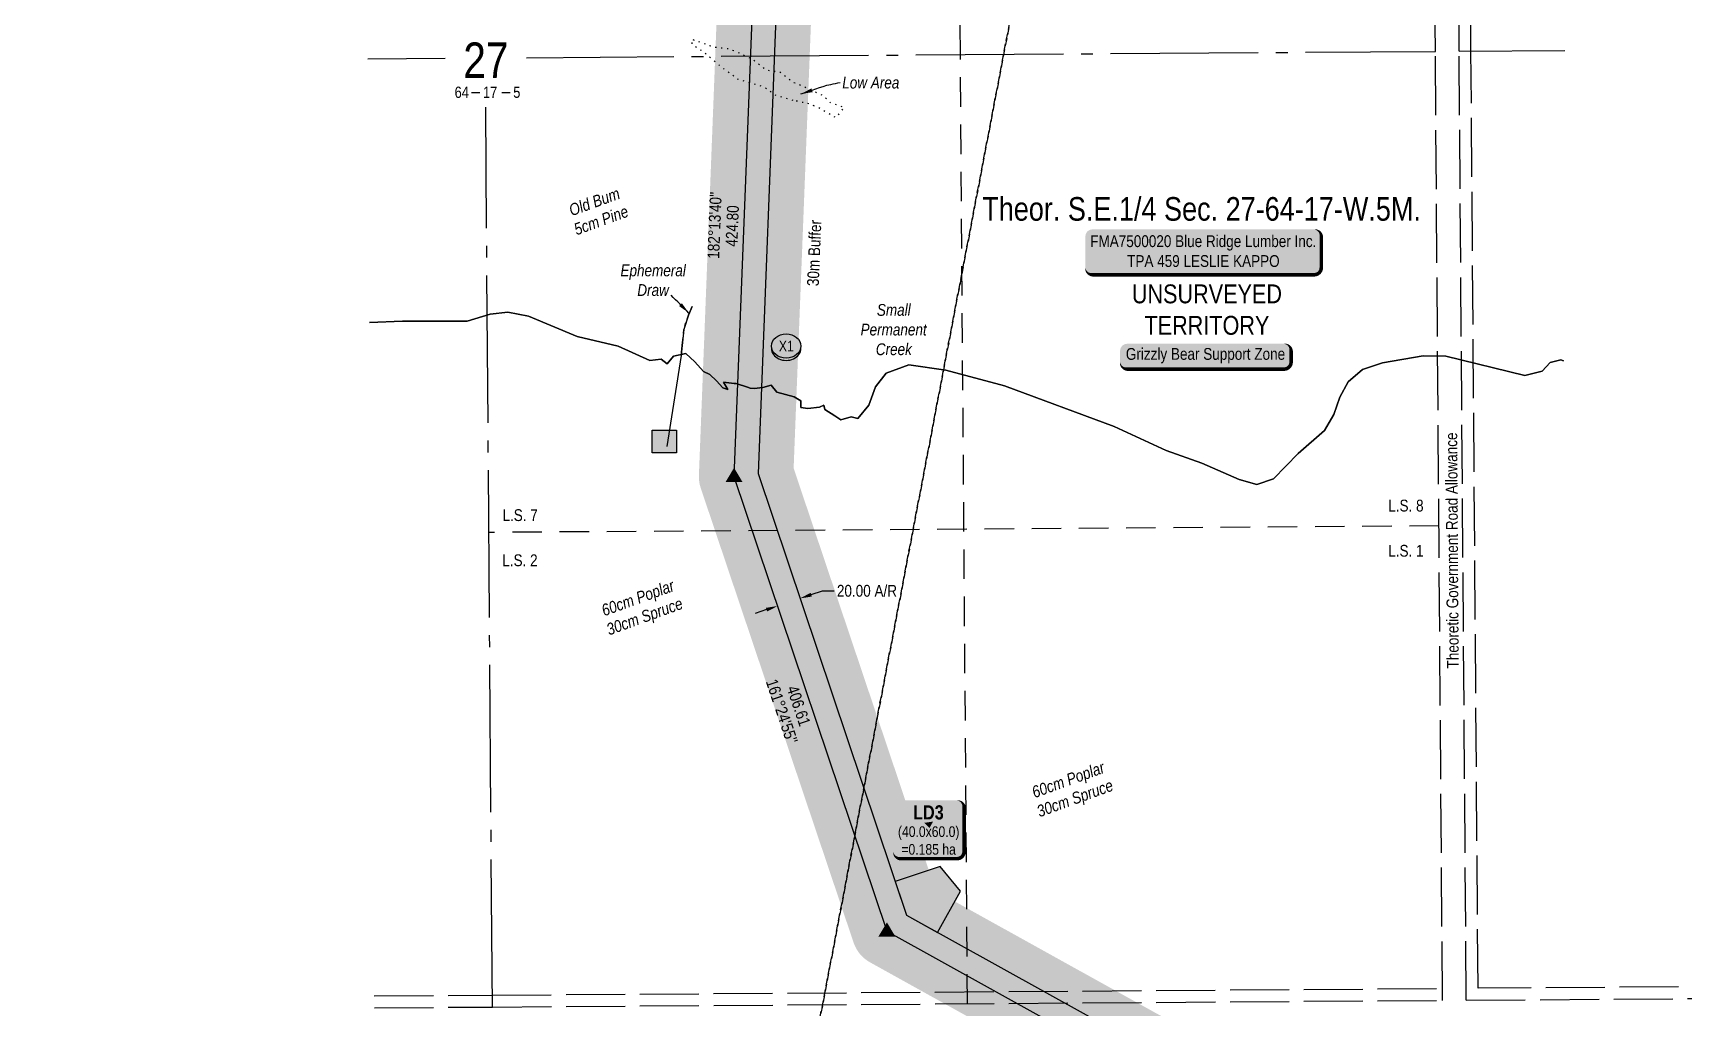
# Model space of a CAD drawing. Extents: x 532499 to 536929, y 6041259 to 6047760.
# Drawn here: x 532992 to 534391, y 6045938 to 6046764 of the extents above; entities that cross this region are included whole.
import ezdxf
from ezdxf.enums import TextEntityAlignment as Align

# ---------------------------------------------------------------- set-up
doc = ezdxf.new("R2010")
doc.units = 0
doc.header["$LTSCALE"] = 5
doc.header["$PDSIZE"] = 0.5
for name, pattern in [('foc-LSD', [8, 5, -3]), ('foc-QUARTERLINE', [33, 25, -3, 2, -3]), ('foc-TIELINE', [1.875, 1.25, -0.625]), ('foc-TOPO', [1, 0.2, -0.8]), ('foc-TOPO-ephemeral', [6.25, 3.125, -0.625, 0.625, -0.625, 0.625, -0.625]), ('foc-UNSURVEYED', [12.5, 10, -2.5])]:
    doc.linetypes.add(name, pattern=pattern)
doc.layers.get('Defpoints').update_dxf_attribs({"color": 9})
for name, color, linetype in [('10', 1, 'Continuous'), ('9', 3, 'Continuous'), ('AS-UNDERLAY-H', 141, 'Continuous'), ('AS-WILDLIFE-BLOCK', 131, 'Continuous'), ('C-SYMBOL', 7, 'Continuous'), ('C-WS-S', 13, 'Continuous'), ('L-BD', 7, 'Continuous'), ('L-MON', 1, 'Continuous'), ('L-QSEC', 8, 'foc-QUARTERLINE'), ('L-ROAD-T', 7, 'Continuous'), ('L-SECLBL', 7, 'Continuous'), ('L-SECTION-LSD', 7, 'foc-LSD'), ('L-TIE', 7, 'foc-TIELINE'), ('L-UNS-T', 3, 'Continuous'), ('L-USEC', 7, 'foc-UNSURVEYED'), ('P-BUFFER-H 30m', 51, 'Continuous'), ('P-BUFFER-T', 40, 'Continuous'), ('P-CROSSINGS', 250, 'Continuous'), ('P-PROPOSED', 10, 'Continuous'), ('P-PROPOSED-H', 21, 'Continuous'), ('P-TEMP-BLOCKS', 250, 'Continuous'), ('P-TEMP-H', 41, 'Continuous'), ('P-TEMP_LOG DECK', 46, 'Continuous'), ('P-TXT', 4, 'Continuous'), ('T-BUSH-T', 110, 'Continuous'), ('T-DRAW', 143, 'foc-TOPO-ephemeral'), ('T-LOW-AREA', 48, 'foc-TOPO'), ('T-LOW-AREA-T', 48, 'Continuous'), ('T-WATER', 160, 'Continuous'), ('T-WATER-T', 170, 'Continuous')]:
    doc.layers.add(name, color=color, linetype=linetype)
doc.layers.add('T-TEXT', color=48, linetype='Continuous', lineweight=18)
doc.styles.add('100L', font='ARIALN.TTF', dxfattribs={"height": 11})
doc.styles.add('175L', font='ARIALN.TTF', dxfattribs={"height": 20})
doc.styles.add('80', font='ARIALN.TTF', dxfattribs={"height": 10})
doc.styles.add('80CG', font='ARIALN.TTF', dxfattribs={"height": 10})
doc.styles.add('80L', font='ARIALN.TTF', dxfattribs={"height": 10})
doc.styles.add('80LS', font='ARIALNI.TTF', dxfattribs={"height": 10})
doc.styles.add('BOLD', font='ARIALNB.TTF')
doc.styles.add('Crossing', font='ARIALN.TTF', dxfattribs={"height": 10})
doc.styles.add('foc-LtypeFont', font='ARIALN.TTF', dxfattribs={"height": 7.35})
doc.styles.add('SIMPLEX', font='ARIALN.TTF')
doc.linetypes.add('foc-TOPO-flowdirection-NOLINE', pattern='A,0,[">",foc-LtypeFont,S=0.3,R=0,X=0,Y=-0.945],-20,[">",foc-LtypeFont,S=0.3,R=0,X=0,Y=-0.945],0', length=20)
doc.dimstyles.new('Compass 5 000', dxfattribs={"dimscale": 5, "dimtxt": 9, "dimasz": 2, "dimexe": 0.2, "dimexo": 0.0625, "dimgap": 0.5, "dimtad": 0, "dimtih": 1, "dimtoh": 1, "dimzin": 0, "dimdsep": 46, "dimtxsty": '80CG', "dimcen": 0.1, "dimse1": 1, "dimse2": 1, "dimclrd": 256, "dimclrt": 256, "dimaunit": 1, "dimadec": 4, "dimazin": 0, "dimtfac": 0.06, "dimtofl": 0, "dimtmove": 0, "dimatfit": 1, "dimfxl": 0.2, "dimtolj": 1, "dimtzin": 0, "dimlwd": -1, "dimarcsym": 0})

# ---------------------------------------------------------------- blocks, each defined once
blk = doc.blocks.new('L-SECLBL')
at = {"layer": '9', "color": 7}
for p, q in [((-5.1, -27.8), (-12.3, -27.8)), ((20.7, -27.8), (13.5, -27.8))]:
    blk.add_line(p, q, dxfattribs=at)
at = {"layer": '10', "color": 2, "style": 'SIMPLEX'}
blk.add_attdef('SEC', text='', height=30, dxfattribs=at).set_placement((0, 0), align=Align.MIDDLE)
at = {"layer": '10', "color": 5, "style": '80L'}
blk.add_attdef('TWP', text='', height=9.5, dxfattribs=at).set_placement((-14.4, -27.4), align=Align.MIDDLE_RIGHT)
blk.add_attdef('RGE', text='', height=9.5, dxfattribs=at).set_placement((3.6, -27.4), align=Align.MIDDLE_CENTER)
blk.add_attdef('MER', text='', height=9.5, dxfattribs=at).set_placement((23.2, -27.4), align=Align.MIDDLE_LEFT)
blk = doc.blocks.new('*U432')
h = blk.add_hatch(color=255)
edge = h.paths.add_edge_path()
edge.add_line((-94, -20), (94, -20))
edge.add_arc((94, -14), 6, 270, 360)
edge.add_line((100, -14), (100, 12.5))
edge.add_arc((94, 12.5), 6, 0, 90)
edge.add_line((94, 18.5), (-94, 18.5))
edge.add_arc((-94, 12.5), 6, 90, 180)
edge.add_line((-100, 12.5), (-100, -14))
edge.add_arc((-94, -14), 6, 180, 270)
at = {"color": 44, "flags": 128}
blk.add_lwpolyline([(-94, -20, 3, 3, 0), (94, -20, 3, 3, 0.414214), (100, -14, 3, 3, 0), (100, 12.5, 3, 0, 0.414214), (94, 18.5, 0, 0, 0), (-94, 18.5, 0, 0, 0.414214), (-100, 12.5, 0, 0, 0), (-100, -14, 0, 3, 0.414214)], format="xyseb", close=True, dxfattribs=at)
at = {"color": 44, "style": '80'}
blk.add_attdef('ENTER_TEXT_001', (-36, -5), '', height=10, dxfattribs=at)
blk = doc.blocks.new('TRIA')
blk.add_hatch(color=255).paths.add_polyline_path([(-0.04, 1.52), (-1.47, -0.87), (1.39, -0.87)])
blk = doc.blocks.new('TRIAA')
blk.add_blockref('TRIA', (0, 0))
blk = doc.blocks.new('TRIB')
at = {"color": 1}
blk.add_lwpolyline([(-1.12, -0.67), (-0.04, 1.13), (1.04, -0.67)], close=True, dxfattribs=at)
blk = doc.blocks.new('TRIBB')
blk.add_blockref('TRIB', (0, 0))
blk = doc.blocks.new('TRICC')
for name in ['TRIAA', 'TRIBB']:
    blk.add_blockref(name, (0, 0))
blk = doc.blocks.new('plspike')
blk.add_blockref('TRICC', (0, 0))
blk = doc.blocks.new('*D451')
at = {"layer": 'Defpoints', "color": 0, "transparency": 16777216}
for p in [(533642.1, 6046285.2), (533635.9, 6046241), (533654.8, 6046247.4)]:
    blk.add_point(p, dxfattribs=at)
at = {"layer": 'P-TXT', "transparency": 16777216}
for p, q in [((533651.6, 6046288.4), (533661.1, 6046291.6)), ((533661.1, 6046291.6), (533671.1, 6046291.6)), ((533613.7, 6046275.7), (533604.2, 6046272.5))]:
    blk.add_line(p, q, dxfattribs=at)
for points in [[(533651.1, 6046290), (533652.1, 6046286.8), (533642.1, 6046285.2)], [(533613.2, 6046277.2), (533614.2, 6046274.1), (533623.2, 6046278.8)]]:
    blk.add_solid(points, dxfattribs=at)
at = {"layer": 'P-TXT', "transparency": 16777216, "insert": (533698.8, 6046291.6), "char_height": 10, "attachment_point": 5, "style": '80CG'}
blk.add_mtext('\\A1;20.00 A/R', dxfattribs=at)
blk = doc.blocks.new('*U534')
h = blk.add_hatch(color=191)
edge = h.paths.add_edge_path()
edge.add_line((-24, -30.9), (24, -30.9))
edge.add_arc((24, -24.9), 6, 270, 360)
edge.add_line((30, -24.9), (30, 12.5))
edge.add_arc((24, 12.5), 6, 0, 90)
edge.add_line((24, 18.5), (-24, 18.5))
edge.add_arc((-24, 12.5), 6, 90, 180)
edge.add_line((-30, 12.5), (-30, -24.9))
edge.add_arc((-24, -24.9), 6, 180, 270)
at = {"color": 250, "flags": 128}
blk.add_lwpolyline([(-24, -30.9, 3, 3, 0), (24, -30.9, 3, 3, 0.414214), (30, -24.9, 3, 3, 0), (30, 12.5, 3, 0, 0.414214), (24, 18.5, 0, 0, 0), (-24, 18.5, 0, 0, 0.414214), (-30, 12.5, 0, 0, 0), (-30, -24.9, 0, 3, 0.414214)], format="xyseb", close=True, dxfattribs=at)
at = {"flags": 128}
blk.add_lwpolyline([(0.7, -4.9, 0, 7.5, 0), (0, 0, 0, 0, 0)], format="xyseb", dxfattribs=at)
at = {"color": 250}
for tag, p, height, style in [('TEMP_AREA_W1_001', (-9.2, 2.2), 12, 'BOLD'), ('ENTER_TEXT_001', (-30.7, -12.5), 9, '80')]:
    blk.add_attdef(tag, p, '', height=height, dxfattribs=dict(at, style=style))
blk = doc.blocks.new('xing2')
h = blk.add_hatch(color=50)
h.dxf.hatch_style = 1
edge = h.paths.add_edge_path()
edge.add_ellipse((0, 0), major_axis=(-12.5, 0), ratio=0.816297, start_angle=0, end_angle=360)
h = blk.add_hatch(color=250)
h.dxf.hatch_style = 1
edge = h.paths.add_edge_path()
edge.add_ellipse((0, -2), major_axis=(-12.5, 0), ratio=0.816297, start_angle=0, end_angle=180)
edge.add_line((12.5, -2), (12.5, 0))
edge.add_ellipse((0, 0), major_axis=(-12.5, 0), ratio=0.816297, start_angle=0, end_angle=180, ccw=False)
edge.add_line((-12.5, 0), (-12.5, -2))
at = {"color": 250}
blk.add_ellipse((0, 0), major_axis=(-12.5, 0), ratio=0.816297, dxfattribs=at)
blk.add_ellipse((0, -2), major_axis=(-12.5, 0), ratio=0.816297, start_param=0, end_param=3.141593, dxfattribs=at)
at = {"color": 250, "style": 'Crossing'}
blk.add_attdef('CROSSING', text='', height=9, dxfattribs=at).set_placement((0.1, 0), align=Align.MIDDLE_CENTER)
at = {"color": 250, "style": 'Crossing', "flags": 1}
for tag, p in [('OWNER', (0.1, -12.5)), ('DESCRIPTION', (0.1, -25.8)), ('LOCATION', (0.1, -39.3)), ('DWG_REF', (0.1, -52.8))]:
    blk.add_attdef(tag, text='', height=9, dxfattribs=at).set_placement(p, align=Align.MIDDLE_CENTER)
blk = doc.blocks.new('*U643')
h = blk.add_hatch(color=255)
edge = h.paths.add_edge_path()
edge.add_line((-66.5, -11.5), (66.5, -11.5))
edge.add_arc((66.5, -5.5), 6, 270, 360)
edge.add_line((72.5, -5.5), (72.5, 4))
edge.add_arc((66.5, 4), 6, 0, 90)
edge.add_line((66.5, 10), (-66.5, 10))
edge.add_arc((-66.5, 4), 6, 90, 180)
edge.add_line((-72.5, 4), (-72.5, -5.5))
edge.add_arc((-66.5, -5.5), 6, 180, 270)
at = {"color": 131, "flags": 128}
blk.add_lwpolyline([(-66.5, -11.5, 3, 3, 0), (66.5, -11.5, 3, 3, 0.414214), (72.5, -5.5, 3, 3, 0), (72.5, 4, 3, 0, 0.414214), (66.5, 10, 0, 0, 0), (-66.5, 10, 0, 0, 0.414214), (-72.5, 4, 0, 0, 0), (-72.5, -5.5, 0, 3, 0.414214)], format="xyseb", close=True, dxfattribs=at)
at = {"color": 131, "style": '80'}
blk.add_attdef('ENTER_TEXT_001', (-36, -5), '', height=10, dxfattribs=at)

msp = doc.modelspace()

# ---------------------------------------------------------------- hatches: boundary and pattern name
at = {"layer": 'AS-UNDERLAY-H'}
h = msp.add_hatch(color=256, dxfattribs=at)
h.dxf.hatch_style = 1
h.paths.add_polyline_path([(533516.889, 6046427.701), (533537.312, 6046427.701), (533537.312, 6046408.442), (533516.889, 6046408.442)])
at = {"layer": 'P-BUFFER-H 30m'}
h = msp.add_hatch(color=256, dxfattribs=at)
h.dxf.hatch_style = 1
h.paths.add_polyline_path([(534222.479, 6044793.134), (534259.062, 6044907.807, 0.1031478), (534260.324, 6044919.983), (534285.67, 6044999.431, 0.15039977), (534285.851, 6045017.07), (534218.577, 6045243.909, 0.1031478), (534217.566, 6045256.109), (534034.444, 6045873.578, 0.19638766), (534020.251, 6045891.268), (533757.108, 6046037.36), (533636.683, 6046395.509), (533652.362, 6046798.642), (533987.597, 6047399.268, 0.39565304), (533977.667, 6047439.079), (533973.037, 6047442.066, 0.03904535), (533968.922, 6047444.286), (533955.615, 6047450.177, 0.38742519), (533917.295, 6047437.373), (533576.709, 6046827.159, 0.1180942), (533572.929, 6046813.71), (533556.428, 6046389.446, 0.0910605), (533557.969, 6046378.725), (533687.493, 6045993.515, 0.18704094), (533701.36, 6045976.856), (533963.59, 6045831.27), (534140.907, 6045233.374, 0.1031478), (534146.71, 6045222.596), (534208.419, 6045014.519), (534208.306, 6045003.57), (534188.909, 6044942.766, 0.1031478), (534182.886, 6044932.109), (534144.352, 6044811.322, 0.06394597), (534142.976, 6044803.809), (534090.883, 6043828.881), (534089.157, 6043796.476, 0.12783537), (534074.442, 6043799.804), (533991.767, 6043797.168, 0.14747659), (533975.36, 6043791.645), (533879.461, 6043788.587, 0.12832029), (533864.94, 6043784.3), (533802.173, 6043746.473, 0.22944597), (533787.904, 6043724.568), (533750.468, 6043429.65, 0.1870632), (533755.696, 6043408.612), (533757.905, 6043329.038, 0.39944432), (533761.124, 6043287.847), (533789.065, 6043262.704, 0.65921668), (533839.095, 6043285.825), (533835.689, 6043408.518, 0.10833726), (533839.997, 6043420.617), (533875.088, 6043697.059), (533895.043, 6043709.085), (533977.908, 6043711.727, 0.14747659), (533994.634, 6043707.26), (534054.971, 6043709.184, 0.21342141), (534077.628, 6043699.906), (534124.067, 6043701.387, 0.21930371), (534146.513, 6043712.61), (534176.117, 6043749.567, 0.15680677), (534182.657, 6043766.718), (534185.7, 6043823.83, 0.26790472), (534172.114, 6043850.556)])
h.paths.add_polyline_path([(534172.918, 6044802.209), (534211.452, 6044922.996), (534213.833, 6044922.236), (534238.243, 6044998.753), (534238.448, 6045018.721), (534172.05, 6045242.61), (534169.654, 6045241.899), (533988.854, 6045851.54), (533715.914, 6046003.071), (533586.39, 6046388.281), (533602.891, 6046812.545), (533943.477, 6047422.759), (533956.785, 6047416.868), (533961.415, 6047413.882), (533622.68, 6046806.984), (533606.507, 6046391.172), (533732.392, 6046016.787), (534005.697, 6045865.053), (534188.819, 6045247.583), (534186.423, 6045246.873), (534257.104, 6045008.544), (534228.116, 6044917.68), (534230.496, 6044916.92), (534192.742, 6044798.579), (534140.787, 6043826.225), (534155.757, 6043825.425), (534152.715, 6043768.313), (534123.111, 6043731.356), (534076.672, 6043729.876), (534076.354, 6043739.865), (533993.678, 6043737.229), (533993.519, 6043742.224), (533886.267, 6043738.805), (533847.171, 6043715.243), (533810.251, 6043424.393), (533805.245, 6043424.64), (533809.122, 6043284.993), (533781.182, 6043310.136), (533788.335, 6043313.442), (533785.22, 6043425.627), (533780.214, 6043425.874), (533817.65, 6043720.792), (533880.417, 6043758.618), (533992.882, 6043762.204), (533992.723, 6043767.199), (534075.398, 6043769.835), (534075.557, 6043764.84), (534105.886, 6043765.807), (534118.381, 6043781.405), (534120.825, 6043827.286)], flags=16)
at = {"layer": 'P-PROPOSED-H'}
h = msp.add_hatch(color=256, dxfattribs=at)
h.dxf.hatch_style = 1
h.paths.add_polyline_path([(533961.574, 6047414.129), (533622.68, 6046806.984), (533606.507, 6046391.172), (533732.392, 6046016.787), (534005.697, 6045865.053), (534188.819, 6045247.583), (534186.423, 6045246.873), (534257.104, 6045008.544), (534228.116, 6044917.68), (534230.496, 6044916.92), (534192.742, 6044798.579), (534140.787, 6043826.225), (534155.757, 6043825.425), (534152.715, 6043768.313), (534123.111, 6043731.356), (534076.672, 6043729.876), (534076.354, 6043739.865), (533993.678, 6043737.229), (533993.519, 6043742.224), (533886.267, 6043738.805), (533847.171, 6043715.243), (533810.251, 6043424.393), (533805.245, 6043424.64), (533809.122, 6043284.993), (533781.182, 6043310.136), (533788.335, 6043313.442), (533785.22, 6043425.627), (533780.214, 6043425.874), (533817.65, 6043720.792), (533880.417, 6043758.618), (533992.882, 6043762.204), (533992.723, 6043767.199), (534075.398, 6043769.835), (534075.557, 6043764.84), (534105.886, 6043765.807), (534118.381, 6043781.405), (534120.825, 6043827.286), (534172.918, 6044802.209), (534211.452, 6044922.996), (534213.833, 6044922.236), (534238.243, 6044998.753), (534238.448, 6045018.721), (534172.05, 6045242.61), (534169.654, 6045241.899), (533988.854, 6045851.54), (533715.914, 6046003.071), (533586.39, 6046388.281), (533602.891, 6046812.545), (533943.477, 6047422.759), (533958.326, 6047416.215)])
at = {"layer": 'P-TEMP-H'}
h = msp.add_hatch(color=256, dxfattribs=at)
h.dxf.hatch_style = 1
h.paths.add_polyline_path([(533778.013, 6046037.186), (533760.73, 6046057.95), (533722.835, 6046045.208), (533732.392, 6046016.787), (533758.607, 6046002.232)])

# ---------------------------------------------------------------- linework, layer by layer
at = {"layer": 'AS-UNDERLAY-H'}
msp.add_lwpolyline([(533516.889, 6046427.701), (533537.312, 6046427.701), (533537.312, 6046408.442), (533516.889, 6046408.442)], close=True, dxfattribs=at)
at = {"layer": 'L-QSEC'}
for p, q in [((533275.932, 6046742.466), (533341.561, 6046742.923)), ((533410.245, 6046743.401), (534180.339, 6046748.767)), ((534200.445, 6046748.919), (534290.129, 6046749.543)), ((533381.462, 6045938.986), (533375.836, 6046701.524))]:
    msp.add_line(p, q, dxfattribs=at)
at = {"layer": 'L-SECTION-LSD'}
for p, q in [((533777.934, 6046745.963), (533771.931, 6047550.124)), ((533783.937, 6045941.803), (533777.934, 6046745.963))]:
    msp.add_line(p, q, dxfattribs=at)
at = {"layer": 'L-USEC'}
for p, q in [((534180.339, 6046748.767), (534174.266, 6047552.918)), ((534200.445, 6046748.919), (534194.372, 6047553.07)), ((534210.497, 6046748.977), (534204.423, 6047553.128)), ((534186.413, 6045944.62), (534180.339, 6046748.767)), ((534206.519, 6045944.759), (534200.445, 6046748.919)), ((534216.495, 6045954.884), (534210.497, 6046748.977)), ((535011.402, 6045960.442), (534216.495, 6045954.884)), ((533281.447, 6045948.339), (533381.38, 6045949.039)), ((533381.38, 6045949.039), (534186.337, 6045954.672)), ((533381.462, 6045938.986), (534186.413, 6045944.62)), ((534206.519, 6045944.759), (535011.494, 6045950.391)), ((533281.517, 6045938.286), (533381.462, 6045938.986))]:
    msp.add_line(p, q, dxfattribs=at)
at = {"layer": 'P-PROPOSED', "flags": 128}
msp.add_lwpolyline([(533988.854, 6045851.54), (533715.914, 6046003.071), (533586.39, 6046388.281), (533602.891, 6046812.545), (533943.477, 6047422.759), (533958.326, 6047416.215), (533961.574, 6047414.129), (533622.68, 6046806.984), (533606.507, 6046391.172), (533732.392, 6046016.787), (534005.697, 6045865.053)], dxfattribs=at)
at = {"layer": 'P-TEMP_LOG DECK', "flags": 128}
msp.add_lwpolyline([(533778.013, 6046037.186), (533760.73, 6046057.95), (533722.835, 6046045.208), (533732.392, 6046016.787), (533758.607, 6046002.232)], close=True, dxfattribs=at)
at = {"layer": 'T-DRAW', "linetype": 'foc-TOPO-flowdirection-NOLINE', "flags": 128}
msp.add_lwpolyline([(533550.685, 6046532.497), (533547.604, 6046525.292), (533543.57, 6046513.131), (533542.318, 6046499.406), (533541.457, 6046491.168), (533529.128, 6046413.955)], dxfattribs=at)
at = {"layer": 'T-DRAW', "flags": 128}
msp.add_lwpolyline([(533541.457, 6046491.168), (533542.318, 6046499.406), (533543.57, 6046513.131), (533547.604, 6046525.292), (533550.685, 6046532.497)], dxfattribs=at)
at = {"layer": 'T-LOW-AREA', "flags": 128}
msp.add_lwpolyline([(533636.347, 6046707.192), (533621.437, 6046711.613), (533611.094, 6046718.599), (533598.765, 6046722.415), (533588.954, 6046725.335), (533572.667, 6046737.771), (533560.481, 6046748.076), (533550.811, 6046754.343), (533550.334, 6046759.073), (533569.422, 6046752.424), (533582.873, 6046750.885), (533601.795, 6046742.241), (533613.218, 6046732.971), (533624.762, 6046731.424), (533636.12, 6046722.672), (533644.56, 6046719.442), (533661.811, 6046711.254), (533667.701, 6046705.315), (533679.311, 6046701.395), (533672.655, 6046692.434), (533657.328, 6046701.231), (533649.603, 6046704.242), (533636.34, 6046707.223)], dxfattribs=at)
at = {"layer": 'T-WATER', "flags": 128}
msp.add_lwpolyline([(533277.484, 6046518.969), (533305.375, 6046520.182), (533360.03, 6046520.226), (533379.547, 6046526.1), (533394.461, 6046527.688), (533412.175, 6046524.392), (533453.321, 6046507.134), (533488.064, 6046498.93), (533514.718, 6046486.925), (533524.364, 6046487.974), (533529.407, 6046484.003), (533535.005, 6046490.547), (533545.265, 6046492.74), (533552.869, 6046485.645), (533560.213, 6046477.435), (533565.795, 6046475.01), (533571.379, 6046469.691), (533576.835, 6046463.656), (533580.995, 6046462.174), (533577.244, 6046468.325), (533586.317, 6046467.349), (533588.029, 6046467.401), (533597.637, 6046464.324), (533599.744, 6046463.272), (533603.209, 6046462.971), (533610.509, 6046463.938), (533617.541, 6046465.771), (533622.518, 6046460.009), (533637.139, 6046455.995), (533642.72, 6046452.666), (533642.798, 6046446.895), (533648.815, 6046446.165), (533658.522, 6046447.4), (533662.389, 6046448.871), (533662.985, 6046445.318), (533671.448, 6046439.879), (533676.635, 6046436.401), (533685.339, 6046439.214), (533691.153, 6046437.541), (533700.434, 6046449.07), (533705.972, 6046464.423), (533715.141, 6046476.155), (533734.296, 6046483.115), (533765.755, 6046478.514), (533815.323, 6046465.396), (533908.296, 6046430.875), (533952.293, 6046410.572), (533982.605, 6046399.796), (534014.073, 6046385.843), (534029.011, 6046381.607), (534043.258, 6046386.419), (534064.112, 6046408.035), (534086.482, 6046427.524), (534094.228, 6046440.95), (534099.305, 6046455.634), (534106.34, 6046468.777), (534118.621, 6046479.087), (534135.67, 6046484.921), (534169.931, 6046490.786), (534189.292, 6046490.434), (534256.273, 6046474.165), (534270.833, 6046477.83), (534277.594, 6046485.128), (534286.662, 6046487.439), (534288.909, 6046486.645)], dxfattribs=at)
at = {"layer": 'T-WATER', "linetype": 'foc-TOPO-flowdirection-NOLINE', "flags": 128}
msp.add_lwpolyline([(534288.909, 6046486.645), (534286.662, 6046487.439), (534277.594, 6046485.128), (534270.833, 6046477.83), (534256.273, 6046474.165), (534189.292, 6046490.434), (534169.931, 6046490.786), (534135.67, 6046484.921), (534118.621, 6046479.087), (534106.34, 6046468.777), (534099.305, 6046455.634), (534094.228, 6046440.95), (534086.482, 6046427.524), (534064.112, 6046408.035), (534043.258, 6046386.419), (534029.011, 6046381.607), (534014.073, 6046385.843), (533982.605, 6046399.796), (533952.293, 6046410.572), (533908.296, 6046430.875), (533815.323, 6046465.396), (533765.755, 6046478.514), (533734.296, 6046483.115), (533715.141, 6046476.155), (533705.972, 6046464.423), (533700.434, 6046449.07), (533691.153, 6046437.541), (533685.339, 6046439.214), (533676.635, 6046436.401), (533671.448, 6046439.879), (533662.985, 6046445.318), (533662.389, 6046448.871), (533658.522, 6046447.4), (533648.815, 6046446.165), (533642.798, 6046446.895), (533642.72, 6046452.666), (533637.139, 6046455.995), (533622.518, 6046460.009), (533617.541, 6046465.771), (533610.509, 6046463.938), (533603.209, 6046462.971), (533599.744, 6046463.272), (533597.637, 6046464.324), (533588.029, 6046467.401), (533586.317, 6046467.349), (533577.244, 6046468.325), (533580.995, 6046462.174), (533576.835, 6046463.656), (533571.379, 6046469.691), (533565.795, 6046475.01), (533560.213, 6046477.435), (533552.869, 6046485.645), (533545.265, 6046492.74), (533535.005, 6046490.547), (533529.407, 6046484.003), (533524.364, 6046487.974), (533514.718, 6046486.925), (533488.064, 6046498.93), (533453.321, 6046507.134), (533412.175, 6046524.392), (533394.461, 6046527.688), (533379.547, 6046526.1), (533360.03, 6046520.226), (533305.375, 6046520.182), (533277.484, 6046518.969)], dxfattribs=at)

# ---------------------------------------------------------------- block references
at = {"layer": 'AS-WILDLIFE-BLOCK'}
ref = msp.add_blockref('*U643', (533985.677, 6046490.999), dxfattribs=dict(at, xscale=0.999488, yscale=0.999488, zscale=0.999488))
ref.add_attrib('ENTER_TEXT_001', 'Grizzly Bear Support Zone', (533918.147, 6046487.383), dxfattribs={"layer": '0', "color": 131, "height": 9.99488, "style": '80'})
at = {"layer": 'C-WS-S'}
ref = msp.add_blockref('*U432', (533983.738, 6046579.446), dxfattribs=dict(at, xscale=0.999488, yscale=0.999488, zscale=0.999488))
ref.add_attrib('ENTER_TEXT_001', 'FMA7500020 Blue Ridge Lumber Inc.', (533887.955, 6046582.931), dxfattribs={"layer": '0', "color": 44, "height": 9.99488, "style": '80'})
ref.add_attrib('ENTER_TEXT_002', 'TPA 459 LESLIE KAPPO', (533919.238, 6046566.096), dxfattribs={"layer": '0', "color": 44, "height": 9.99488, "style": '80'})
at = {"layer": 'L-MON', "xscale": 4.997439999999915, "yscale": 4.997439999999915, "zscale": 4.997439999999915}
for p in [(533586.39, 6046388.281), (533715.914, 6046003.071)]:
    msp.add_blockref('plspike', p, dxfattribs=at)
at = {"layer": 'L-SECLBL', "xscale": 0.999488, "yscale": 0.999488, "zscale": 0.999488}
msp.add_blockref('L-SECLBL', (533375.95, 6046741.503), dxfattribs=at).add_auto_attribs({'SEC': '27', 'TWP': '64', 'RGE': '17', 'MER': '5'})
at = {"layer": 'P-CROSSINGS'}
msp.add_blockref('xing2', (533630.384, 6046499.078), dxfattribs=at).add_auto_attribs({'CROSSING': 'X1'})
at = {"layer": 'P-TEMP-BLOCKS', "color": 3}
ref = msp.add_blockref('*U534', (533751.091, 6046095.564), dxfattribs=dict(at, xscale=0.999488, yscale=0.999488, zscale=0.999488))
ref.add_attrib('TEMP_AREA_W1_001', 'LD3', (533737.878, 6046097.909), dxfattribs={"layer": '0', "color": 250, "height": 11.9939, "style": 'BOLD'})
ref.add_attrib('ENTER_TEXT_001', '(40.0x60.0)', (533725.028, 6046083.1), dxfattribs={"layer": '0', "color": 250, "height": 8.99539, "style": '80'})
ref.add_attrib('ENTER_TEXT_002', '=0.185 ha', (533727.967, 6046068.071), dxfattribs={"layer": '0', "color": 250, "height": 8.9954, "style": '80'})

# ---------------------------------------------------------------- texts
at = {"layer": 'C-SYMBOL', "color": 3, "style": '175L'}
msp.add_text('Theor. S.E.1/4 Sec. 27-64-17-W.5M.', height=19.98976, dxfattribs=at).set_placement((533982.284, 6046599.285), align=Align.BOTTOM_CENTER)
at = {"layer": 'L-BD', "color": 5, "style": '80L'}
for s, height, rotation, p in [("182°13'40''", 9.99488, 87.7727, (533569.672, 6046601.384)), ('424.80', 9.9949, 87.7727, (533584.653, 6046600.801)), ("161°24'55''", 9.99488, 288.5848, (533626.766, 6046189.459)), ('406.61', 9.9949, 288.5848, (533640.976, 6046194.237))]:
    msp.add_text(s, height=height, rotation=rotation, dxfattribs=at).set_placement(p, align=Align.MIDDLE)
at = {"layer": 'L-ROAD-T', "style": '80L'}
msp.add_text('Theoretic Government Road Allowance', height=10, rotation=90.389633, dxfattribs=at).set_placement((534194.49, 6046325.825), align=Align.MIDDLE_CENTER)
at = {"layer": 'L-UNS-T', "color": 3, "insert": (533986.821, 6046529.835), "char_height": 15.99181, "attachment_point": 5, "style": '80L'}
msp.add_mtext_dynamic_manual_height_columns('UNSURVEYED TERRITORY', width=126.41375, gutter_width=47.5, heights=[0], dxfattribs=at)
at = {"layer": 'P-BUFFER-T', "insert": (533648.006, 6046550.092), "char_height": 9.9949, "attachment_point": 1, "rotation": 87.772704, "style": '80L'}
msp.add_mtext_dynamic_manual_height_columns('30m Buffer', width=57.38883, gutter_width=50, heights=[0], dxfattribs=at)
at = {"layer": 'T-BUSH-T', "attachment_point": 2, "rotation": 20, "style": '80LS'}
for s, insert, char_height, width in [('Old Bum\\P5cm Pine', (533466.141, 6046626.038), 9.9949, 47.54495), ('60cm Poplar\\P30cm Spruce', (533502.968, 6046290.371), 9.99488, 103.67581), ('60cm Poplar\\P30cm Spruce', (533867.589, 6046136.282), 9.99488, 103.67581)]:
    msp.add_mtext(s, dxfattribs=dict(at, insert=insert, char_height=char_height, width=width))
at = {"layer": 'T-LOW-AREA-T', "insert": (533677.88, 6046727.293), "char_height": 9.99488, "attachment_point": 1, "style": '80L'}
msp.add_mtext_dynamic_manual_height_columns('{\\fArial Narrow|b0|i1|c0|p34;Low Area}', width=51.77575, gutter_width=50, heights=[0], dxfattribs=at)
at = {"layer": 'T-WATER-T', "char_height": 9.99488, "attachment_point": 1, "style": '80L'}
for s, width, insert in [('\\pi-9.8651;{\\fArial Narrow|b0|i1|c0|p34;Ephemeral \\P\\pi4.3943;Draw}', 35.56888, (533499.853, 6046568.164)), ('\\pi14.14;{\\fArial Narrow|b0|i1|c0|p34;Small \\P\\pi0.34058;Permanent \\P\\pi13.236;Creek}', 56.58022, (533693.062, 6046534.673))]:
    msp.add_mtext_dynamic_manual_height_columns(s, width=width, gutter_width=50, heights=[0], dxfattribs=dict(at, insert=insert))

# ---------------------------------------------------------------- dimensions: what is measured, and where the dimension line sits
at = {"layer": 'P-TXT'}
dim = msp.add_linear_dim(base=(533642.133, 6046285.219), p1=(533635.898, 6046241.041), p2=(533654.846, 6046247.412), angle=18.584836, text='20.00 A/R', dimstyle='Compass 5 000', dxfattribs=at)
dim.commit()
dim.dimension.update_dxf_attribs({"geometry": '*D451', "text_midpoint": (533698.826, 6046291.594), "dimtype": 161})

# ---------------------------------------------------------------- leaders
at = {"layer": 'T-TEXT', "path_type": 1}
msp.add_leader([(533642.781, 6046712.711), (533668.171, 6046720.822), (533676.241, 6046722.382)], dimstyle='Compass 5 000', override={"dimgap": 0.5, "dimtad": 0}, dxfattribs=at)
at = {"layer": 'T-WATER-T', "path_type": 1}
msp.add_leader([(533547.967, 6046527.032), (533532.873, 6046542.038)], dimstyle='Compass 5 000', override={"dimgap": 0.5, "dimtad": 0}, dxfattribs=at)

# ---------------------------------------------------------------- next in the draw order: texts
at = {"layer": 'L-SECTION-LSD', "attachment_point": 1, "style": '100L', "bg_fill": 3, "box_fill_scale": 1.5, "bg_fill_color": 256, "bg_fill_transparency": 0}
for s, width, insert, char_height in [('\\pi2.3207;L.S. 7', 30.88047, (533387.692, 6046360.789), 9.99488), ('L.S. 8', 30.40114, (534140.425, 6046368.855), 9.9949), ('L.S. 1', 29.99119, (534140.425, 6046330.59), 9.9949), ('\\pi2.1551;L.S. 2', 30.65342, (533387.692, 6046322.524), 9.99488)]:
    msp.add_mtext_dynamic_manual_height_columns(s, width=width, gutter_width=55, heights=[0], dxfattribs=dict(at, insert=insert, char_height=char_height))

# ---------------------------------------------------------------- next in the draw order: linework, layer by layer
at = {"layer": 'L-SECTION-LSD'}
msp.add_line((534183.376, 6046346.693), (533378.495, 6046341.073), dxfattribs=at)
at = {"layer": 'L-TIE'}
for p, q in [((533943.477, 6047422.759), (532992.295, 6042429.683)), ((532992.295, 6042429.683), (533943.477, 6047422.759))]:
    msp.add_line(p, q, dxfattribs=at)

doc.saveas('drawing.dxf')
